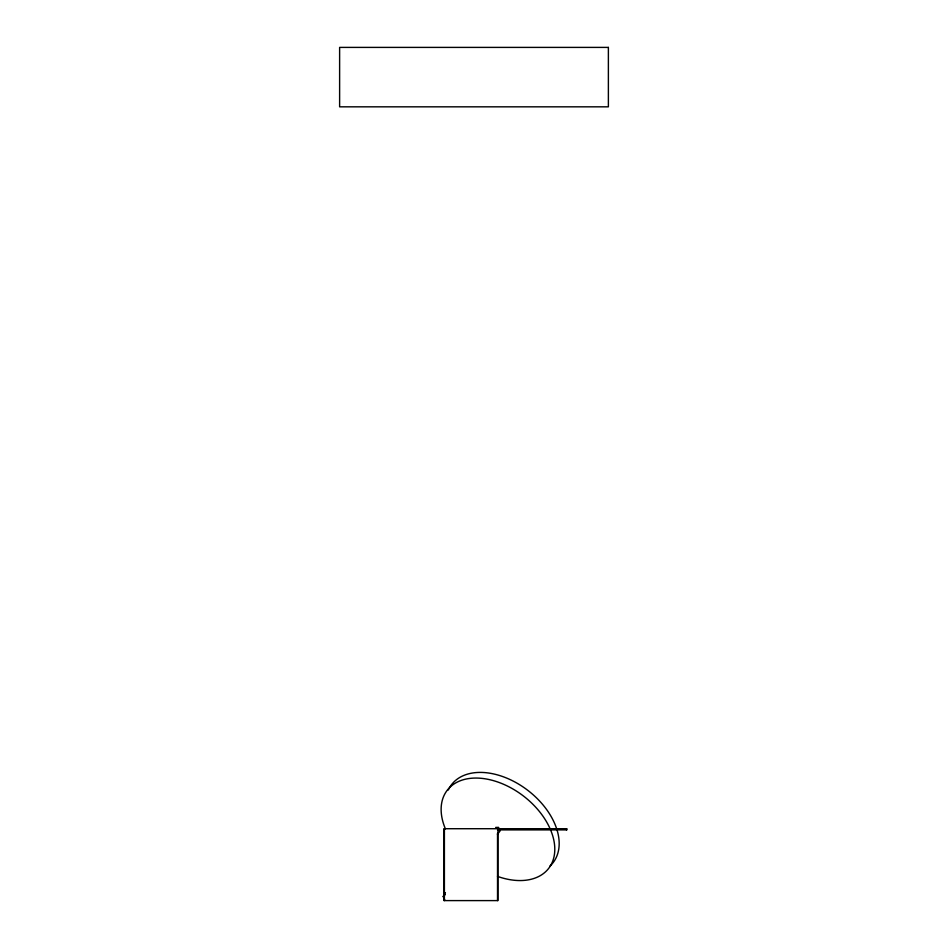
<?xml version="1.0" encoding="UTF-8"?>
<svg xmlns="http://www.w3.org/2000/svg" width="948" height="948" viewBox="0 0 948 948"><rect width="100%" height="100%" fill="white"/><g stroke="black" fill="none" stroke-linecap="round" stroke-linejoin="round"><path stroke-width="1.42" d="M444.778 900.055L443.202 896.524L445.418 892.696M497.451 834.37L500.117 830.898L498.541 827.379L495.65 827.426M443.202 896.524L445.252 894.568M497.522 829.891L566.892 829.891L566.892 828.718L443.96 828.718L443.96 900.6L497.961 900.6L497.961 829.891M566.454 828.718L566.454 829.891M497.522 833.126L497.522 900.6M444.399 828.718L444.399 900.6M445.394 828.836A64.026 41.925 37.5 0 1 483.527 778.569A64.026 41.925 37.5 0 1 554.355 843.21A64.026 41.925 37.5 0 1 497.487 876.379M448.333 789.98A64.026 41.925 37.5 0 1 526.958 789.708A64.026 41.925 37.5 0 1 549.876 866.164M608.379 47.4L339.621 47.4L339.621 106.828L608.379 106.828L608.379 47.4"/></g></svg>
